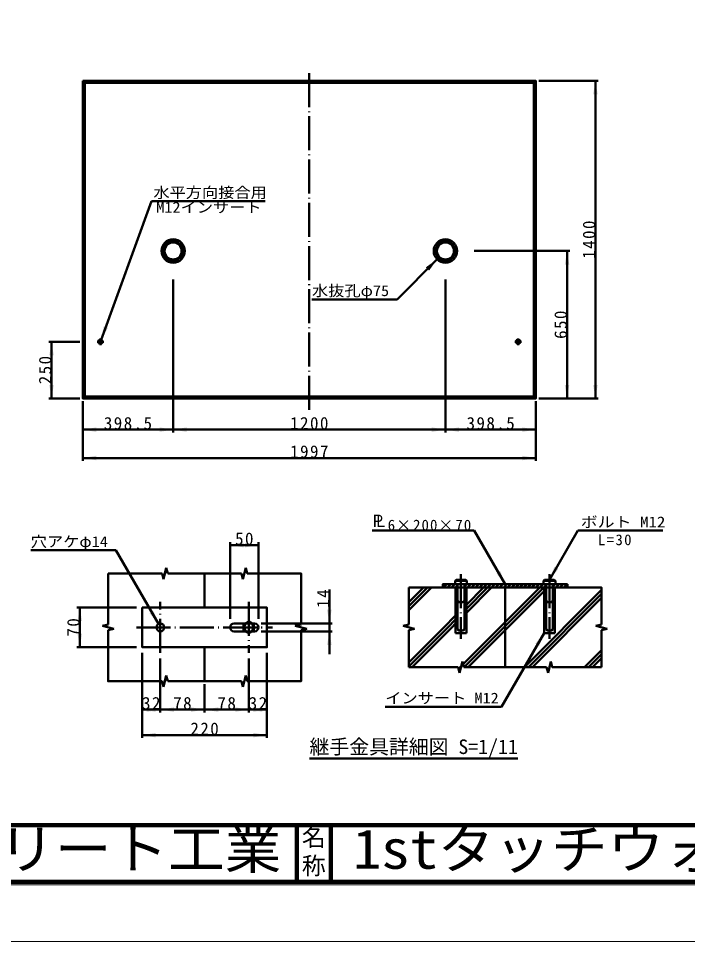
# Model space of a CAD drawing. Units: millimetres, scale not verified, with parts at other scales. Extents: x -2102 to 2102, y -1485 to 1485.
# Drawn here: x -1123 to 56, y -1485 to 143 of the extents above; entities that cross this region are included whole.
import ezdxf
from ezdxf.enums import TextEntityAlignment as Align

# ---------------------------------------------------------------- set-up
doc = ezdxf.new("R2010")
doc.units = ezdxf.units.MM
doc.header["$LTSCALE"] = 5
doc.linetypes.add('DASHED', pattern=[7.5, 6, -1.5])
doc.linetypes.add('LONG_DASHED_DOTTED', pattern=[15.25, 12, -1.5, 0.25, -1.5])
doc.layers.add('0-0_V-nasSTD', color=7, linetype='Continuous', lineweight=50)
doc.layers.add('0-1_0', color=7, linetype='Continuous', lineweight=100)
doc.styles.add('ＭＳ ゴシック', font='')
doc.styles.get('ＭＳ ゴシック').set_extended_font_data('MS Gothic')

msp = doc.modelspace()

# ---------------------------------------------------------------- linework, layer by layer
at = {"layer": '0-0_V-nasSTD', "linetype": 'LONG_DASHED_DOTTED'}
for p, q in [((-610.4, -547.454), (-610.4, 52.546)), ((-978.6, -433.454), (-978.6, -421.454)), ((-242.2, -433.454), (-242.2, -421.454)), ((-984.6, -427.454), (-972.6, -427.454)), ((-248.2, -427.454), (-236.2, -427.454)), ((-343.008, -837.056), (-343.008, -951.056)), ((-187.008, -837.056), (-187.008, -951.056)), ((-873.008, -976.056), (-873.008, -886.056)), ((-717.008, -886.056), (-717.008, -976.056)), ((-915.008, -931.056), (-675.008, -931.056))]:
    msp.add_line(p, q, dxfattribs=at)
at = {"layer": '0-0_V-nasSTD'}
for p, q in [((-1009.8, 32.546), (-1006.2, 28.946)), ((-1006.2, 28.946), (-1006.2, -523.854)), ((-214.6, 28.946), (-1006.2, 28.946)), ((-214.6, 28.946), (-211, 32.546)), ((-214.6, -523.854), (-214.6, 28.946)), ((-101, 32.546), (-206, 32.546)), ((-106, 32.546), (-106, -527.454)), ((-888.375, -179.563), (-977.3, -423.883)), ((-888.375, -179.563), (-688.375, -179.563)), ((-320, -267.454), (-151, -267.454)), ((-156, -267.454), (-156, -527.454)), ((-455.677, -352.731), (-384.966, -282.021)), ((-850.4, -317.454), (-850.4, -587.454)), ((-370.4, -317.454), (-370.4, -587.454)), ((-605.677, -352.731), (-455.677, -352.731)), ((-1069.8, -427.454), (-1014.8, -427.454)), ((-1064.8, -427.454), (-1064.8, -527.454)), ((-1069.8, -527.454), (-1014.8, -527.454)), ((-1006.2, -523.854), (-1009.8, -527.454)), ((-1009.8, -532.454), (-1009.8, -637.454)), ((-1006.2, -523.854), (-214.6, -523.854)), ((-214.6, -523.854), (-211, -527.454)), ((-211, -532.454), (-211, -637.454)), ((-101, -527.454), (-206, -527.454)), ((-1009.8, -582.454), (-850.4, -582.454)), ((-850.4, -582.454), (-370.4, -582.454)), ((-370.4, -582.454), (-211, -582.454)), ((-1009.8, -632.454), (-211, -632.454)), ((-499.627, -760.453), (-319.627, -760.453)), ((-319.627, -760.453), (-265.008, -855.056)), ((-137.008, -760.453), (-187.008, -847.056)), ((-137.008, -760.453), (12.992, -760.453)), ((-750.008, -781.056), (-750.008, -916.056)), ((-700.008, -781.056), (-700.008, -916.056)), ((-1101.508, -795.09), (-951.508, -795.09)), ((-876.508, -924.993), (-951.508, -795.09)), ((-750.008, -786.056), (-700.008, -786.056)), ((-862.508, -826.056), (-867.508, -846.056)), ((-862.508, -826.056), (-860.008, -836.056)), ((-722.508, -826.056), (-727.508, -846.056)), ((-722.508, -826.056), (-720.008, -836.056)), ((-965.008, -836.056), (-870.008, -836.056)), ((-965.008, -926.056), (-965.008, -836.056)), ((-870.008, -836.056), (-867.508, -846.056)), ((-860.008, -836.056), (-730.008, -836.056)), ((-795.008, -836.056), (-795.008, -896.056)), ((-730.008, -836.056), (-727.508, -846.056)), ((-435.008, -861.056), (-435.008, -926.056)), ((-409.304, -861.056), (-435.008, -886.759)), ((-402.233, -861.056), (-435.008, -893.83)), ((-395.162, -861.056), (-435.008, -900.902)), ((-373.949, -861.056), (-367.949, -855.056)), ((-366.878, -861.056), (-360.878, -855.056)), ((-359.807, -861.056), (-353.807, -855.056)), ((-351.508, -847.056), (-353.508, -849.056)), ((-332.508, -849.056), (-353.508, -849.056)), ((-352.736, -861.056), (-349.008, -857.328)), ((-352.508, -941.056), (-352.508, -861.056)), ((-334.508, -847.056), (-351.508, -847.056)), ((-349.008, -885.056), (-349.008, -855.056)), ((-204.243, -861.056), (-339.255, -996.067)), ((-197.172, -861.056), (-337.172, -1001.056)), ((-332.593, -855.056), (-337.008, -859.47)), ((-337.008, -855.056), (-337.008, -885.056)), ((-334.508, -847.056), (-332.508, -849.056)), ((-333.508, -941.056), (-333.508, -861.056)), ((-303.238, -861.056), (-333.508, -891.325)), ((-296.167, -861.056), (-333.508, -898.397)), ((-289.096, -861.056), (-333.508, -905.468)), ((-331.522, -861.056), (-325.522, -855.056)), ((-324.451, -861.056), (-318.451, -855.056)), ((-317.38, -861.056), (-311.38, -855.056)), ((-310.309, -861.056), (-304.309, -855.056)), ((-303.238, -861.056), (-297.238, -855.056)), ((-296.167, -861.056), (-290.167, -855.056)), ((-289.096, -861.056), (-283.096, -855.056)), ((-282.025, -861.056), (-276.025, -855.056)), ((-274.954, -861.056), (-268.954, -855.056)), ((-267.883, -861.056), (-265.008, -858.181)), ((-261.883, -855.056), (-265.008, -858.181)), ((-265.008, -861.056), (-265.008, -1001.056)), ((-260.812, -861.056), (-254.812, -855.056)), ((-253.741, -861.056), (-247.741, -855.056)), ((-246.67, -861.056), (-240.67, -855.056)), ((-239.598, -861.056), (-233.598, -855.056)), ((-232.527, -861.056), (-226.527, -855.056)), ((-225.456, -861.056), (-219.456, -855.056)), ((-218.385, -861.056), (-212.385, -855.056)), ((-211.314, -861.056), (-205.314, -855.056)), ((-204.243, -861.056), (-198.243, -855.056)), ((-195.508, -847.056), (-197.508, -849.056)), ((-176.508, -849.056), (-197.508, -849.056)), ((-197.172, -861.056), (-193.008, -856.891)), ((-196.508, -941.056), (-196.508, -861.056)), ((-178.508, -847.056), (-195.508, -847.056)), ((-193.008, -885.056), (-193.008, -855.056)), ((-177.03, -855.056), (-181.008, -859.034)), ((-181.008, -855.056), (-181.008, -885.056)), ((-178.508, -847.056), (-176.508, -849.056)), ((-177.508, -941.056), (-177.508, -861.056)), ((-175.959, -861.056), (-169.959, -855.056)), ((-168.888, -861.056), (-162.888, -855.056)), ((-161.817, -861.056), (-155.817, -855.056)), ((-155.008, -855.056), (-155.008, -861.056)), ((-575.008, -924.056), (-575.008, -864.056)), ((-330.101, -1001.056), (-196.508, -867.463)), ((-231.106, -1001.056), (-95.008, -864.957)), ((-224.035, -1001.056), (-95.008, -872.029)), ((-349.008, -935.056), (-349.008, -885.056)), ((-337.008, -935.056), (-337.008, -885.056)), ((-216.964, -1001.056), (-95.008, -879.1)), ((-193.008, -935.056), (-193.008, -885.056)), ((-181.008, -935.056), (-181.008, -885.056)), ((-1020.008, -896.056), (-915.008, -896.056)), ((-1015.008, -966.056), (-1015.008, -896.056)), ((-373.238, -931.056), (-352.508, -910.325)), ((-975.008, -928.556), (-965.008, -926.056)), ((-743.008, -924.056), (-723.07, -924.056)), ((-710.946, -924.056), (-707.008, -924.056)), ((-570.008, -924.056), (-695.008, -924.056)), ((-635.008, -928.556), (-625.008, -926.056)), ((-575.008, -938.056), (-575.008, -924.056)), ((-445.008, -928.556), (-435.008, -926.056)), ((-366.167, -931.056), (-352.508, -917.397)), ((-359.096, -931.056), (-352.508, -924.468)), ((-105.008, -928.556), (-95.008, -926.056)), ((-975.008, -928.556), (-955.008, -933.556)), ((-965.008, -936.056), (-955.008, -933.556)), ((-723.07, -938.056), (-743.008, -938.056)), ((-707.008, -938.056), (-710.946, -938.056)), ((-570.008, -938.056), (-695.008, -938.056)), ((-635.008, -928.556), (-615.008, -933.556)), ((-625.008, -936.056), (-615.008, -933.556)), ((-575.008, -978.056), (-575.008, -938.056)), ((-445.008, -928.556), (-425.008, -933.556)), ((-373.238, -931.056), (-435.008, -992.825)), ((-366.167, -931.056), (-435.008, -999.897)), ((-435.008, -936.056), (-425.008, -933.556)), ((-434.739, -935.988), (-435.008, -936.257)), ((-435.008, -936.056), (-435.008, -1001.056)), ((-359.096, -931.056), (-429.096, -1001.056)), ((-333.508, -941.056), (-352.508, -941.056)), ((-271.508, -1070.959), (-196.508, -941.056)), ((-177.508, -941.056), (-196.508, -941.056)), ((-105.008, -928.556), (-85.008, -933.556)), ((-95.008, -936.056), (-85.008, -933.556)), ((-95.008, -936.056), (-95.008, -1001.056)), ((-86.096, -933.828), (-85.661, -933.392)), ((-1020.008, -966.056), (-915.008, -966.056)), ((-905.008, -976.056), (-905.008, -1126.056)), ((-795.008, -966.056), (-795.008, -1026.056)), ((-685.008, -976.056), (-685.008, -1126.056)), ((-125.04, -1001.056), (-95.008, -971.023)), ((-873.008, -986.056), (-873.008, -1081.056)), ((-717.008, -986.056), (-717.008, -1081.056)), ((-340.508, -991.056), (-345.508, -1011.056)), ((-340.508, -991.056), (-338.008, -1001.056)), ((-184.508, -991.056), (-189.508, -1011.056)), ((-117.969, -1001.056), (-95.008, -978.095)), ((-110.898, -1001.056), (-95.008, -985.166)), ((-435.008, -1001.056), (-348.008, -1001.056)), ((-348.008, -1001.056), (-345.508, -1011.056)), ((-347.255, -1004.067), (-342.596, -999.409)), ((-338.008, -1001.056), (-192.008, -1001.056)), ((-192.008, -1001.056), (-189.508, -1011.056)), ((-862.508, -1016.056), (-867.508, -1036.056)), ((-862.508, -1016.056), (-860.008, -1026.056)), ((-722.508, -1016.056), (-727.508, -1036.056)), ((-722.508, -1016.056), (-720.008, -1026.056)), ((-870.008, -1026.056), (-867.508, -1036.056)), ((-730.008, -1026.056), (-860.008, -1026.056)), ((-795.008, -1031.056), (-795.008, -1081.056)), ((-730.008, -1026.056), (-727.508, -1036.056)), ((-271.508, -1070.959), (-476.508, -1070.959)), ((-905.008, -1076.056), (-873.008, -1076.056)), ((-873.008, -1076.056), (-795.008, -1076.056)), ((-795.008, -1076.056), (-717.008, -1076.056)), ((-685.008, -1076.056), (-717.008, -1076.056)), ((-905.008, -1121.056), (-685.008, -1121.056)), ((-610.007, -1162.083), (-242.507, -1162.083))]:
    msp.add_line(p, q, dxfattribs=at)
at = {"layer": '0-0_V-nasSTD', "linetype": 'DASHED'}
for p, q in [((-723.07, -924.056), (-710.946, -924.056)), ((-710.946, -938.056), (-723.07, -938.056))]:
    msp.add_line(p, q, dxfattribs=at)
at = {"layer": '0-0_V-nasSTD', "lineweight": 100}
for p, q in [((-632.5, -1280), (-632.5, -1380)), ((-572.5, -1280), (-572.5, -1380)), ((-1997.5, -1380), (1997.5, -1380))]:
    msp.add_line(p, q, dxfattribs=at)
at = {"layer": '0-0_V-nasSTD', "lineweight": 18}
for points in [[(-2102.5, -1485), (-2102.5, 1485), (2102.5, 1485), (2102.5, -1485)], [(-2002.5, -1385), (-2002.5, 1385), (2002.5, 1385), (2002.5, -1385)]]:
    msp.add_lwpolyline(points, close=True, dxfattribs=at)
at = {"layer": '0-0_V-nasSTD'}
for points in [[(-1009.8, 32.546), (-1009.8, -527.454), (-211, -527.454), (-211, 32.546)], [(-905.008, -896.056), (-905.008, -966.056), (-685.008, -966.056), (-685.008, -896.056)]]:
    msp.add_lwpolyline(points, close=True, dxfattribs=at)
for points in [[(-720.008, -836.056), (-625.008, -836.056), (-625.008, -926.056)], [(-95.008, -926.056), (-95.008, -861.056), (-435.008, -861.056)], [(-155.008, -855.056), (-375.008, -855.056), (-375.008, -861.056)], [(-353.508, -849.056), (-353.508, -855.056), (-332.508, -855.056), (-332.508, -849.056)], [(-197.508, -849.056), (-197.508, -855.056), (-176.508, -855.056), (-176.508, -849.056)], [(-726.101, -925.806), (-717.008, -920.556), (-707.915, -925.806), (-707.915, -936.306)], [(-707.915, -936.306), (-717.008, -941.556), (-726.101, -936.306), (-726.101, -925.806)], [(-870.008, -1026.056), (-965.008, -1026.056), (-965.008, -936.056)], [(-625.008, -936.056), (-625.008, -1026.056), (-720.008, -1026.056)], [(-184.508, -991.056), (-182.008, -1001.056), (-95.008, -1001.056)]]:
    msp.add_lwpolyline(points, dxfattribs=at)
for centre, radius in [((-850.4, -267.454), 20.6), ((-850.4, -267.454), 17), ((-850.4, -267.454), 15), ((-370.4, -267.454), 20.6), ((-370.4, -267.454), 17), ((-370.4, -267.454), 15), ((-978.6, -427.454), 3.8), ((-978.6, -427.454), 2.4), ((-978.6, -427.454), 2), ((-242.2, -427.454), 3.8), ((-242.2, -427.454), 2.4), ((-242.2, -427.454), 2), ((-873.008, -931.056), 7), ((-717.008, -931.056), 8.5)]:
    msp.add_circle(centre, radius, dxfattribs=at)
for centre, radius, start, end in [((-343.008, -875.618), 28.562, 68.4314, 111.5686), ((-187.008, -875.618), 28.562, 68.4314, 111.5686), ((-343.008, -877.056), 10, 233.1301, 306.8699), ((-187.008, -877.056), 10, 233.1301, 306.8699), ((-743.008, -931.056), 7, 90, 270), ((-707.008, -931.056), 7, 270, 90), ((-343.008, -927.056), 10, 233.1301, 306.8699), ((-187.008, -927.056), 10, 233.1301, 306.8699)]:
    msp.add_arc(centre, radius, start, end, dxfattribs=at)
for points in [[(-110, 8.546), (-106, 8.546), (-106, 32.546)], [(-106, 8.546), (-106, 32.546), (-102, 8.546)], [(-160, -291.454), (-156, -291.454), (-156, -267.454)], [(-156, -291.454), (-156, -267.454), (-152, -291.454)], [(-404.765, -296.163), (-401.937, -298.991), (-384.966, -282.021)], [(-401.937, -298.991), (-399.108, -301.82), (-384.966, -282.021)], [(-977.3, -423.883), (-972.85, -399.963), (-969.091, -401.331)], [(-977.3, -423.883), (-969.091, -401.331), (-965.333, -402.699)], [(-1068.8, -451.454), (-1064.8, -451.454), (-1064.8, -427.454)], [(-1064.8, -451.454), (-1064.8, -427.454), (-1060.8, -451.454)], [(-1068.8, -503.454), (-1064.8, -527.454), (-1064.8, -503.454)], [(-1064.8, -527.454), (-1064.8, -503.454), (-1060.8, -503.454)], [(-160, -503.454), (-156, -527.454), (-156, -503.454)], [(-156, -527.454), (-156, -503.454), (-152, -503.454)], [(-110, -503.454), (-106, -527.454), (-106, -503.454)], [(-106, -527.454), (-106, -503.454), (-102, -503.454)], [(-1009.8, -582.454), (-985.8, -582.454), (-985.8, -578.454)], [(-1009.8, -582.454), (-985.8, -586.454), (-985.8, -582.454)], [(-874.4, -582.454), (-874.4, -578.454), (-850.4, -582.454)], [(-874.4, -586.454), (-874.4, -582.454), (-850.4, -582.454)], [(-850.4, -582.454), (-826.4, -582.454), (-826.4, -578.454)], [(-850.4, -582.454), (-826.4, -586.454), (-826.4, -582.454)], [(-394.4, -582.454), (-394.4, -578.454), (-370.4, -582.454)], [(-394.4, -586.454), (-394.4, -582.454), (-370.4, -582.454)], [(-370.4, -582.454), (-346.4, -582.454), (-346.4, -578.454)], [(-370.4, -582.454), (-346.4, -586.454), (-346.4, -582.454)], [(-235, -582.454), (-235, -578.454), (-211, -582.454)], [(-235, -586.454), (-235, -582.454), (-211, -582.454)], [(-1009.8, -632.454), (-985.8, -632.454), (-985.8, -628.454)], [(-1009.8, -632.454), (-985.8, -636.454), (-985.8, -632.454)], [(-235, -632.454), (-235, -628.454), (-211, -632.454)], [(-235, -636.454), (-235, -632.454), (-211, -632.454)], [(-750.008, -786.056), (-726.008, -786.056), (-726.008, -782.056)], [(-750.008, -786.056), (-726.008, -790.056), (-726.008, -786.056)], [(-724.008, -786.056), (-724.008, -782.056), (-700.008, -786.056)], [(-724.008, -790.056), (-724.008, -786.056), (-700.008, -786.056)], [(-187.008, -847.056), (-178.472, -824.271), (-175.008, -826.271)], [(-187.008, -847.056), (-175.008, -826.271), (-171.544, -828.271)], [(-280.472, -836.271), (-277.008, -834.271), (-265.008, -855.056)], [(-277.008, -834.271), (-273.544, -832.271), (-265.008, -855.056)], [(-1019.008, -920.056), (-1015.008, -920.056), (-1015.008, -896.056)], [(-1015.008, -920.056), (-1015.008, -896.056), (-1011.008, -920.056)], [(-891.972, -906.209), (-888.508, -904.209), (-876.508, -924.993)], [(-888.508, -904.209), (-885.044, -902.209), (-876.508, -924.993)], [(-579.008, -900.056), (-575.008, -924.056), (-575.008, -900.056)], [(-575.008, -924.056), (-575.008, -900.056), (-571.008, -900.056)], [(-1019.008, -942.056), (-1015.008, -966.056), (-1015.008, -942.056)], [(-1015.008, -966.056), (-1015.008, -942.056), (-1011.008, -942.056)], [(-579.008, -962.056), (-575.008, -962.056), (-575.008, -938.056)], [(-575.008, -962.056), (-575.008, -938.056), (-571.008, -962.056)], [(-211.972, -959.84), (-208.508, -961.84), (-196.508, -941.056)], [(-208.508, -961.84), (-205.044, -963.84), (-196.508, -941.056)], [(-905.008, -1076.056), (-881.008, -1076.056), (-881.008, -1072.056)], [(-897.008, -1076.056), (-897.008, -1072.056), (-873.008, -1076.056)], [(-873.008, -1076.056), (-849.008, -1076.056), (-849.008, -1072.056)], [(-819.008, -1076.056), (-819.008, -1072.056), (-795.008, -1076.056)], [(-795.008, -1076.056), (-771.008, -1076.056), (-771.008, -1072.056)], [(-741.008, -1076.056), (-741.008, -1072.056), (-717.008, -1076.056)], [(-717.008, -1076.056), (-693.008, -1076.056), (-693.008, -1072.056)], [(-709.008, -1076.056), (-709.008, -1072.056), (-685.008, -1076.056)], [(-905.008, -1076.056), (-881.008, -1080.056), (-881.008, -1076.056)], [(-897.008, -1080.056), (-897.008, -1076.056), (-873.008, -1076.056)], [(-873.008, -1076.056), (-849.008, -1080.056), (-849.008, -1076.056)], [(-819.008, -1080.056), (-819.008, -1076.056), (-795.008, -1076.056)], [(-795.008, -1076.056), (-771.008, -1080.056), (-771.008, -1076.056)], [(-741.008, -1080.056), (-741.008, -1076.056), (-717.008, -1076.056)], [(-717.008, -1076.056), (-693.008, -1080.056), (-693.008, -1076.056)], [(-709.008, -1080.056), (-709.008, -1076.056), (-685.008, -1076.056)], [(-905.008, -1121.056), (-881.008, -1121.056), (-881.008, -1117.056)], [(-905.008, -1121.056), (-881.008, -1125.056), (-881.008, -1121.056)], [(-709.008, -1121.056), (-709.008, -1117.056), (-685.008, -1121.056)], [(-709.008, -1125.056), (-709.008, -1121.056), (-685.008, -1121.056)]]:
    msp.add_solid(points, dxfattribs=at)
at = {"layer": '0-1_0'}
msp.add_line((-1997.5, -1280), (1997.5, -1280), dxfattribs=at)

# ---------------------------------------------------------------- texts
at = {"layer": '0-0_V-nasSTD', "style": 'ＭＳ ゴシック'}
for s, height, width, p in [('水平方向接合用', 19.06, 1.1, (-885.375, -179.563)), ('M12インサート', 19.06, 1.1, (-880.125, -205.563)), ('水抜孔φ75', 19.06, 1.1, (-605.677, -352.731)), ('Ｐ', 21.63, 0.9, (-502.749, -760.453)), ('Ｌ', 21.63, 0.9, (-498.127, -760.453)), ('ボルト M12', 19.06, 1.15, (-132.008, -760.453)), ('穴アケφ14', 19.06, 1.1, (-1101.508, -795.09)), ('インサート M12', 19.06, 1.1, (-476.508, -1070.959)), ('(株)船生コンクリート工業', 69.65, 1.05, (-1856.5, -1377.45)), ('1stタッチウォールＦ型', 69.65, 1.05, (-533.25, -1377.53))]:
    msp.add_text(s, height=height, dxfattribs=dict(at, width=width)).set_placement(p, align=Align.BOTTOM_LEFT)
for s, height, p in [('継手金具詳細図 S=1/11', 25.66, (-610.007, -1162.083)), ('名', 30.79, (-623.518, -1326.001)), ('称', 30.79, (-623.524, -1375.99))]:
    msp.add_text(s, height=height, dxfattribs=at).set_placement(p, align=Align.BOTTOM_LEFT)
at = {"layer": '0-0_V-nasSTD', "char_height": 21.99, "attachment_point": 7, "rotation": 90, "style": 'ＭＳ ゴシック'}
for s, insert in [('\\T1.17;1400', (-106, -281.204)), ('\\T1.17;650', (-156, -422.454)), ('\\T1.17;250', (-1064.8, -502.454)), ('\\T1.17;14', (-575.008, -896.556)), ('\\T1.17;70', (-1015.008, -947.306))]:
    msp.add_mtext(s, dxfattribs=dict(at, insert=insert))
at = {"layer": '0-0_V-nasSTD', "attachment_point": 7, "style": 'ＭＳ ゴシック'}
for s, insert, char_height in [('\\T1.17;398.5', (-972.6, -582.454), 21.99), ('\\T1.17;1200', (-644.15, -582.454), 21.99), ('\\T1.17;398.5', (-333.2, -582.454), 21.99), ('\\T1.17;1997', (-644.15, -632.454), 21.99), ('\\T1.15;6×200×70', (-472.127, -760.453), 19.06), ('\\T1.17;50', (-741.258, -786.056), 21.99), ('\\T1.19;L=30', (-101.539, -786.453), 19.06), ('\\T1.17;32', (-905.258, -1076.056), 21.99), ('\\T1.17;78', (-850.258, -1076.056), 21.99), ('\\T1.17;78', (-772.258, -1076.056), 21.99), ('\\T1.17;32', (-717.258, -1076.056), 21.99), ('\\T1.17;220', (-820.008, -1121.056), 21.99)]:
    msp.add_mtext(s, dxfattribs=dict(at, insert=insert, char_height=char_height))

doc.saveas('drawing.dxf')
